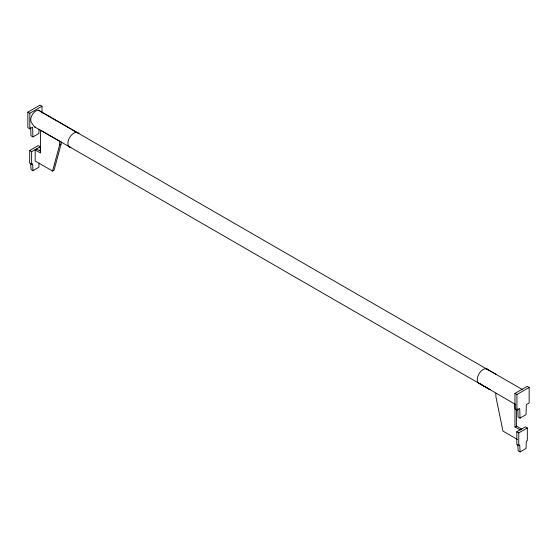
<?xml version="1.0" encoding="UTF-8"?>
<svg xmlns="http://www.w3.org/2000/svg" width="557" height="557" viewBox="0 0 557 557"><rect width="100%" height="100%" fill="white"/><g stroke="black" fill="none" stroke-linecap="round" stroke-linejoin="round"><path stroke-width="0.84" d="M40.689 151.393L36.651 149.067L35.182 149.917L35.182 161.008L52.574 171.048L54.043 170.205L61.103 144.005L61.103 141.84M42.033 113.12L42.033 106.22L40.076 105.092L27.85 112.152L27.85 127.671L29.806 128.799L32.584 127.198L32.933 136.89L38.906 133.436L39.053 129.231M520.349 430.018L514.967 426.913L514.967 404.124M514.967 426.913L516.436 426.063L516.436 409.186M39.074 163.187L38.865 167.274L32.974 170.672L31.018 169.544L30.691 163.486M52.574 171.048L59.641 144.855L59.641 141.241L40.564 130.234L40.564 153.022L35.182 149.917M27.85 112.152L29.806 113.28L42.033 106.22M32.974 170.672L32.598 163.751L31.638 164.301L29.681 163.173L29.681 150.55L38.238 145.607L40.195 146.742L40.195 150.947M29.681 150.55L31.638 151.678L40.195 146.742M59.641 144.855L61.103 144.005M520.05 418.126L519.702 408.434L516.924 410.036L514.967 408.908L514.967 393.388L527.194 386.328L529.15 387.456L529.15 402.983L526.372 404.584L526.024 414.673L520.05 418.126L518.094 416.998L517.801 408.922M514.967 393.388L516.924 394.516L529.15 387.456M520.092 451.908L519.716 444.987L518.762 445.537L516.805 444.409L516.805 431.779L525.362 426.843L527.319 427.971L527.319 440.601L526.358 441.151L525.982 448.51L520.092 451.908L518.135 450.78L517.808 444.723M516.805 431.779L518.762 432.914L527.319 427.971M488.322 369.911L496.245 374.45M486.157 368.664L522.584 389.656M38.482 110.23L488.266 369.939A8.355 4.825 -60 0 0 478.978 373.893A8.355 4.825 -60 0 0 480.197 383.912L515.483 404.459M68.678 146.324L490.132 389.747L478.087 382.631M34.778 126.989L70.843 147.57A8.355 4.825 -60 0 1 69.618 137.551A8.355 4.825 -60 0 1 78.913 133.596L40.376 111.316A7.332 4.233 -60 0 0 33.302 113.217A7.332 4.233 -60 0 0 31.394 122.477L34.256 126.613A2.66 1.539 -60 0 0 35.502 126.947M32.933 136.89L30.976 135.762L30.684 127.685M516.436 426.063L521.818 429.175M517.446 439.445L502.957 431.076L495.897 396.723L495.897 393.117M518.762 432.914L518.762 445.537M516.924 394.516L516.924 410.036M31.638 151.678L31.638 164.301M29.806 113.28L29.806 128.799"/></g></svg>
